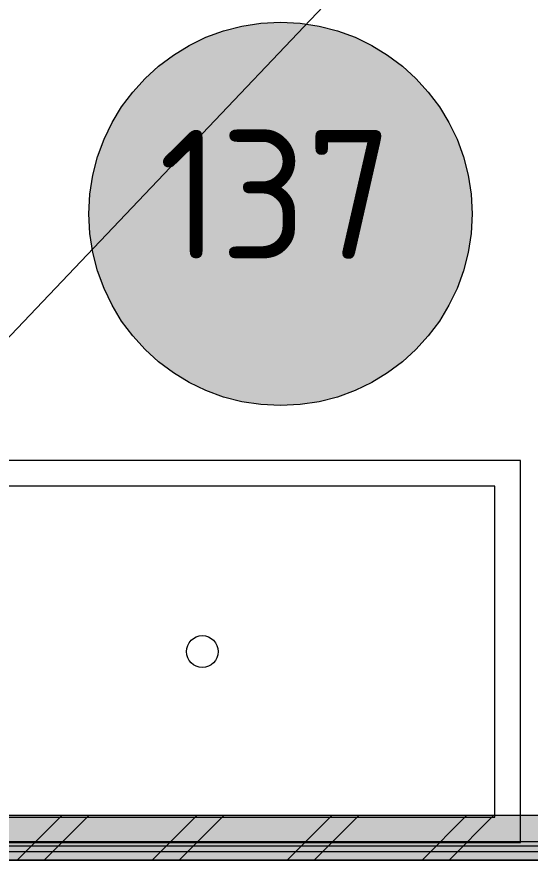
# Model space of a CAD drawing. Header units: millimetres. Extents: x -546 to 1681, y -650 to 1730.
# Drawn here: x 801.35 to 809.42, y 632.75 to 646.01 of the extents above; entities that cross this region are included whole.
import ezdxf

# ---------------------------------------------------------------- set-up
doc = ezdxf.new("R2010")
doc.units = ezdxf.units.MM

msp = doc.modelspace()

# ---------------------------------------------------------------- hatches: boundary and pattern name
at = {"true_color": 0xffffff}
h = msp.add_hatch(color=7, dxfattribs=at)
edge = h.paths.add_edge_path()
edge.add_arc((805.497, 642.909), 3.012, 0, 360)
h = msp.add_hatch(color=7, dxfattribs=at)
h.dxf.hatch_style = 2
h.paths.add_polyline_path([(816.003, 633.455), (816.003, 632.755), (794.386, 632.755), (794.386, 633.455)])

# ---------------------------------------------------------------- linework, layer by layer
at = {"color": 7, "lineweight": 0}
for points in [[(807.572, 647.65), (797.748, 637.316)], [(802.485, 642.909), (802.501, 643.217), (802.546, 643.516), (802.621, 643.804), (802.722, 644.081), (802.849, 644.344), (802.999, 644.593), (803.173, 644.824), (803.367, 645.038), (803.581, 645.233), (803.813, 645.406), (804.061, 645.557), (804.325, 645.684), (804.601, 645.785), (804.89, 645.86), (805.189, 645.905), (805.497, 645.921), (805.805, 645.905), (806.104, 645.86), (806.393, 645.785), (806.669, 645.684), (806.933, 645.557), (807.181, 645.406), (807.413, 645.233), (807.627, 645.038), (807.821, 644.824), (807.995, 644.593), (808.146, 644.344), (808.272, 644.081), (808.374, 643.804), (808.448, 643.516), (808.494, 643.217), (808.509, 642.909)], [(808.509, 642.909), (808.494, 642.601), (808.448, 642.302), (808.374, 642.013), (808.272, 641.737), (808.146, 641.473), (807.995, 641.225), (807.821, 640.993), (807.627, 640.779), (807.413, 640.585), (807.181, 640.411), (806.933, 640.26), (806.669, 640.134), (806.393, 640.032), (806.104, 639.958), (805.805, 639.912), (805.497, 639.897), (805.189, 639.912), (804.89, 639.958), (804.601, 640.032), (804.325, 640.134), (804.061, 640.26), (803.813, 640.411), (803.581, 640.585), (803.367, 640.779), (803.173, 640.993), (802.999, 641.225), (802.849, 641.473), (802.722, 641.737), (802.621, 642.013), (802.546, 642.302), (802.501, 642.601), (802.485, 642.909)], [(816.003, 633.455), (794.386, 633.455)], [(801.359, 632.755), (802.059, 633.455)], [(801.783, 632.755), (802.483, 633.455)], [(803.48, 632.755), (804.18, 633.455)], [(803.904, 632.755), (804.604, 633.455)], [(805.602, 632.755), (806.302, 633.455)], [(806.026, 632.755), (806.726, 633.455)], [(807.723, 632.755), (808.423, 633.455)], [(808.147, 632.755), (808.847, 633.455)], [(816.544, 633.044), (793.761, 633.044)], [(816.703, 632.885), (793.686, 632.885)], [(816.628, 632.975), (793.761, 632.975)], [(816.703, 632.755), (793.686, 632.755)], [(794.386, 632.755), (816.703, 632.755)]]:
    msp.add_lwpolyline(points, dxfattribs=at)
at = {"color": 8, "lineweight": 0, "true_color": 0x7f7f7f}
for points in [[(809.268, 639.032), (799.268, 639.032)], [(809.268, 633.032), (809.268, 639.032)], [(808.868, 638.632), (799.668, 638.632)], [(808.868, 633.432), (808.868, 638.632)], [(799.668, 633.432), (808.868, 633.432)], [(799.268, 633.032), (809.268, 633.032)]]:
    msp.add_lwpolyline(points, dxfattribs=at)
msp.add_circle((804.268, 636.032), 0.25, dxfattribs=at)

# ---------------------------------------------------------------- texts
at = {"color": 7, "insert": (803.58, 644.23), "char_height": 2.02685, "attachment_point": 1}
msp.add_mtext('{\\fGOSTCommon|b0|i0|c0;137}', dxfattribs=at)

doc.saveas('drawing.dxf')
